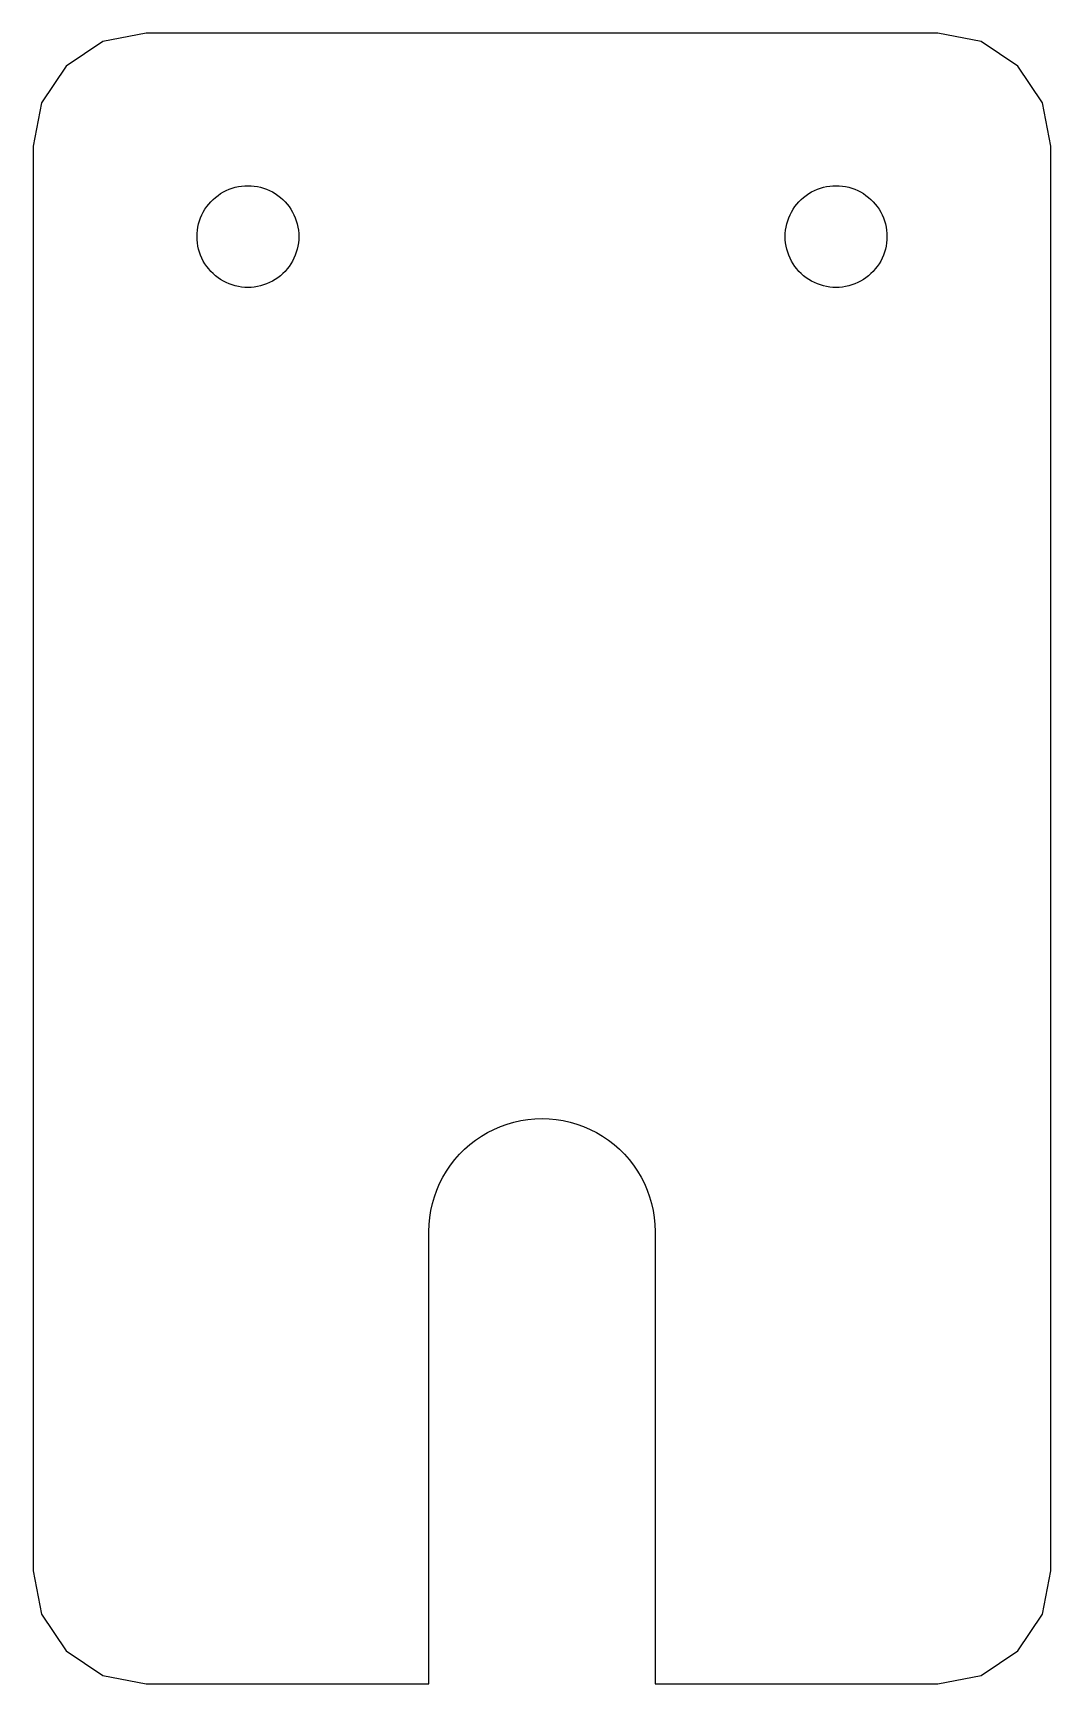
# Model space of a CAD drawing. Header units: metres. Extents: x -22.5 to 22.5, y -36.5 to 36.5.
import ezdxf

# ---------------------------------------------------------------- set-up
doc = ezdxf.new("R2010")
doc.units = ezdxf.units.M

msp = doc.modelspace()

# ---------------------------------------------------------------- linework, layer by layer
for p, q in [((-17.5, 36.5), (-19.4134, 36.1194)), ((17.5, 36.5), (-17.5, 36.5)), ((19.4134, 36.1194), (17.5, 36.5)), ((-19.4134, 36.1194), (-21.0355, 35.0355)), ((21.0355, 35.0355), (19.4134, 36.1194)), ((-21.0355, 35.0355), (-22.1194, 33.4134)), ((22.1194, 33.4134), (21.0355, 35.0355)), ((-22.1194, 33.4134), (-22.5, 31.5)), ((22.5, 31.5), (22.1194, 33.4134)), ((-22.5, 31.5), (-22.5, -31.5)), ((22.5, -31.5), (22.5, 31.5)), ((-14.5402, 29.1402), (-14.4342, 29.2336)), ((-14.4342, 29.2336), (-14.3225, 29.3203)), ((-14.3225, 29.3203), (-14.2056, 29.3997)), ((-14.2056, 29.3997), (-14.0839, 29.4717)), ((-14.0839, 29.4717), (-13.958, 29.5359)), ((-13.958, 29.5359), (-13.8283, 29.592)), ((-13.8283, 29.592), (-13.6953, 29.6399)), ((-13.6953, 29.6399), (-13.5595, 29.6793)), ((-13.5595, 29.6793), (-13.4216, 29.7101)), ((-13.4216, 29.7101), (-13.282, 29.7323)), ((-13.282, 29.7323), (-13.1413, 29.7456)), ((-13.1413, 29.7456), (-13, 29.75)), ((-13, 29.75), (-12.8587, 29.7456)), ((-12.8587, 29.7456), (-12.718, 29.7323)), ((-12.718, 29.7323), (-12.5784, 29.7101)), ((-12.5784, 29.7101), (-12.4404, 29.6793)), ((-12.4404, 29.6793), (-12.3047, 29.6399)), ((-12.3047, 29.6399), (-12.1717, 29.592)), ((-12.1717, 29.592), (-12.042, 29.5359)), ((-12.042, 29.5359), (-11.916, 29.4717)), ((-11.916, 29.4717), (-11.7944, 29.3997)), ((-11.7944, 29.3997), (-11.6775, 29.3203)), ((-11.6775, 29.3203), (-11.5658, 29.2336)), ((-11.5658, 29.2336), (-11.4598, 29.1402)), ((11.4598, 29.1402), (11.5658, 29.2336)), ((11.5658, 29.2336), (11.6775, 29.3203)), ((11.6775, 29.3203), (11.7944, 29.3997)), ((11.7944, 29.3997), (11.916, 29.4717)), ((11.916, 29.4717), (12.042, 29.5359)), ((12.042, 29.5359), (12.1717, 29.592)), ((12.1717, 29.592), (12.3047, 29.6399)), ((12.3047, 29.6399), (12.4404, 29.6793)), ((12.4404, 29.6793), (12.5784, 29.7101)), ((12.5784, 29.7101), (12.718, 29.7323)), ((12.718, 29.7323), (12.8587, 29.7456)), ((12.8587, 29.7456), (13, 29.75)), ((13, 29.75), (13.1413, 29.7456)), ((13.1413, 29.7456), (13.282, 29.7323)), ((13.282, 29.7323), (13.4216, 29.7101)), ((13.4216, 29.7101), (13.5595, 29.6793)), ((13.5595, 29.6793), (13.6953, 29.6399)), ((13.6953, 29.6399), (13.8283, 29.592)), ((13.8283, 29.592), (13.958, 29.5359)), ((13.958, 29.5359), (14.0839, 29.4717)), ((14.0839, 29.4717), (14.2056, 29.3997)), ((14.2056, 29.3997), (14.3225, 29.3203)), ((14.3225, 29.3203), (14.4342, 29.2336)), ((14.4342, 29.2336), (14.5402, 29.1402)), ((-15.0359, 28.458), (-14.9717, 28.5839)), ((-14.9717, 28.5839), (-14.8997, 28.7056)), ((-14.8997, 28.7056), (-14.8203, 28.8225)), ((-14.8203, 28.8225), (-14.7336, 28.9342)), ((-14.7336, 28.9342), (-14.6402, 29.0402)), ((-14.6402, 29.0402), (-14.5402, 29.1402)), ((-11.4598, 29.1402), (-11.3598, 29.0402)), ((-11.3598, 29.0402), (-11.2663, 28.9342)), ((-11.2663, 28.9342), (-11.1797, 28.8225)), ((-11.1797, 28.8225), (-11.1003, 28.7056)), ((-11.1003, 28.7056), (-11.0283, 28.5839)), ((-11.0283, 28.5839), (-10.9641, 28.458)), ((10.9641, 28.458), (11.0283, 28.5839)), ((11.0283, 28.5839), (11.1003, 28.7056)), ((11.1003, 28.7056), (11.1797, 28.8225)), ((11.1797, 28.8225), (11.2663, 28.9342)), ((11.2663, 28.9342), (11.3598, 29.0402)), ((11.3598, 29.0402), (11.4598, 29.1402)), ((14.5402, 29.1402), (14.6402, 29.0402)), ((14.6402, 29.0402), (14.7336, 28.9342)), ((14.7336, 28.9342), (14.8203, 28.8225)), ((14.8203, 28.8225), (14.8997, 28.7056)), ((14.8997, 28.7056), (14.9717, 28.5839)), ((14.9717, 28.5839), (15.0359, 28.458)), ((-15.2456, 27.6413), (-15.2323, 27.782)), ((-15.2323, 27.782), (-15.2101, 27.9216)), ((-15.2101, 27.9216), (-15.1793, 28.0595)), ((-15.1793, 28.0595), (-15.1399, 28.1953)), ((-15.1399, 28.1953), (-15.092, 28.3283)), ((-15.092, 28.3283), (-15.0359, 28.458)), ((-10.9641, 28.458), (-10.908, 28.3283)), ((-10.908, 28.3283), (-10.8601, 28.1953)), ((-10.8601, 28.1953), (-10.8207, 28.0595)), ((-10.8207, 28.0595), (-10.7898, 27.9216)), ((-10.7898, 27.9216), (-10.7677, 27.782)), ((-10.7677, 27.782), (-10.7544, 27.6413)), ((10.7544, 27.6413), (10.7677, 27.782)), ((10.7677, 27.782), (10.7898, 27.9216)), ((10.7898, 27.9216), (10.8207, 28.0595)), ((10.8207, 28.0595), (10.8601, 28.1953)), ((10.8601, 28.1953), (10.908, 28.3283)), ((10.908, 28.3283), (10.9641, 28.458)), ((15.0359, 28.458), (15.092, 28.3283)), ((15.092, 28.3283), (15.1399, 28.1953)), ((15.1399, 28.1953), (15.1793, 28.0595)), ((15.1793, 28.0595), (15.2101, 27.9216)), ((15.2101, 27.9216), (15.2323, 27.782)), ((15.2323, 27.782), (15.2456, 27.6413)), ((-15.25, 27.5), (-15.2456, 27.6413)), ((-15.2456, 27.3587), (-15.25, 27.5)), ((-15.2323, 27.218), (-15.2456, 27.3587)), ((-15.2101, 27.0784), (-15.2323, 27.218)), ((-15.1793, 26.9404), (-15.2101, 27.0784)), ((-10.7898, 27.0784), (-10.8207, 26.9404)), ((-10.7677, 27.218), (-10.7898, 27.0784)), ((-10.7544, 27.3587), (-10.7677, 27.218)), ((-10.7544, 27.6413), (-10.75, 27.5)), ((-10.75, 27.5), (-10.7544, 27.3587)), ((10.75, 27.5), (10.7544, 27.6413)), ((10.7544, 27.3587), (10.75, 27.5)), ((10.7677, 27.218), (10.7544, 27.3587)), ((10.7898, 27.0784), (10.7677, 27.218)), ((10.8207, 26.9404), (10.7898, 27.0784)), ((15.2101, 27.0784), (15.1793, 26.9404)), ((15.2323, 27.218), (15.2101, 27.0784)), ((15.2456, 27.3587), (15.2323, 27.218)), ((15.2456, 27.6413), (15.25, 27.5)), ((15.25, 27.5), (15.2456, 27.3587)), ((-15.1399, 26.8047), (-15.1793, 26.9404)), ((-15.092, 26.6717), (-15.1399, 26.8047)), ((-15.0359, 26.542), (-15.092, 26.6717)), ((-14.9717, 26.416), (-15.0359, 26.542)), ((-14.8997, 26.2944), (-14.9717, 26.416)), ((-14.8203, 26.1775), (-14.8997, 26.2944)), ((-11.1003, 26.2944), (-11.1797, 26.1775)), ((-11.0283, 26.416), (-11.1003, 26.2944)), ((-10.9641, 26.542), (-11.0283, 26.416)), ((-10.908, 26.6717), (-10.9641, 26.542)), ((-10.8601, 26.8047), (-10.908, 26.6717)), ((-10.8207, 26.9404), (-10.8601, 26.8047)), ((10.8601, 26.8047), (10.8207, 26.9404)), ((10.908, 26.6717), (10.8601, 26.8047)), ((10.9641, 26.542), (10.908, 26.6717)), ((11.0283, 26.416), (10.9641, 26.542)), ((11.1003, 26.2944), (11.0283, 26.416)), ((11.1797, 26.1775), (11.1003, 26.2944)), ((14.8997, 26.2944), (14.8203, 26.1775)), ((14.9717, 26.416), (14.8997, 26.2944)), ((15.0359, 26.542), (14.9717, 26.416)), ((15.092, 26.6717), (15.0359, 26.542)), ((15.1399, 26.8047), (15.092, 26.6717)), ((15.1793, 26.9404), (15.1399, 26.8047)), ((-14.7336, 26.0658), (-14.8203, 26.1775)), ((-14.6402, 25.9598), (-14.7336, 26.0658)), ((-14.5402, 25.8598), (-14.6402, 25.9598)), ((-14.4342, 25.7663), (-14.5402, 25.8598)), ((-14.3225, 25.6797), (-14.4342, 25.7663)), ((-14.2056, 25.6003), (-14.3225, 25.6797)), ((-14.0839, 25.5283), (-14.2056, 25.6003)), ((-11.7944, 25.6003), (-11.916, 25.5283)), ((-11.6775, 25.6797), (-11.7944, 25.6003)), ((-11.5658, 25.7663), (-11.6775, 25.6797)), ((-11.4598, 25.8598), (-11.5658, 25.7663)), ((-11.3598, 25.9598), (-11.4598, 25.8598)), ((-11.2663, 26.0658), (-11.3598, 25.9598)), ((-11.1797, 26.1775), (-11.2663, 26.0658)), ((11.2663, 26.0658), (11.1797, 26.1775)), ((11.3598, 25.9598), (11.2663, 26.0658)), ((11.4598, 25.8598), (11.3598, 25.9598)), ((11.5658, 25.7663), (11.4598, 25.8598)), ((11.6775, 25.6797), (11.5658, 25.7663)), ((11.7944, 25.6003), (11.6775, 25.6797)), ((11.916, 25.5283), (11.7944, 25.6003)), ((14.2056, 25.6003), (14.0839, 25.5283)), ((14.3225, 25.6797), (14.2056, 25.6003)), ((14.4342, 25.7663), (14.3225, 25.6797)), ((14.5402, 25.8598), (14.4342, 25.7663)), ((14.6402, 25.9598), (14.5402, 25.8598)), ((14.7336, 26.0658), (14.6402, 25.9598)), ((14.8203, 26.1775), (14.7336, 26.0658)), ((-13.958, 25.4641), (-14.0839, 25.5283)), ((-13.8283, 25.408), (-13.958, 25.4641)), ((-13.6953, 25.3601), (-13.8283, 25.408)), ((-13.5595, 25.3207), (-13.6953, 25.3601)), ((-13.4216, 25.2898), (-13.5595, 25.3207)), ((-13.282, 25.2677), (-13.4216, 25.2898)), ((-13.1413, 25.2544), (-13.282, 25.2677)), ((-13, 25.25), (-13.1413, 25.2544)), ((-12.8587, 25.2544), (-13, 25.25)), ((-12.718, 25.2677), (-12.8587, 25.2544)), ((-12.5784, 25.2898), (-12.718, 25.2677)), ((-12.4404, 25.3207), (-12.5784, 25.2898)), ((-12.3047, 25.3601), (-12.4404, 25.3207)), ((-12.1717, 25.408), (-12.3047, 25.3601)), ((-12.042, 25.4641), (-12.1717, 25.408)), ((-11.916, 25.5283), (-12.042, 25.4641)), ((12.042, 25.4641), (11.916, 25.5283)), ((12.1717, 25.408), (12.042, 25.4641)), ((12.3047, 25.3601), (12.1717, 25.408)), ((12.4404, 25.3207), (12.3047, 25.3601)), ((12.5784, 25.2898), (12.4404, 25.3207)), ((12.718, 25.2677), (12.5784, 25.2898)), ((12.8587, 25.2544), (12.718, 25.2677)), ((13, 25.25), (12.8587, 25.2544)), ((13.1413, 25.2544), (13, 25.25)), ((13.282, 25.2677), (13.1413, 25.2544)), ((13.4216, 25.2898), (13.282, 25.2677)), ((13.5595, 25.3207), (13.4216, 25.2898)), ((13.6953, 25.3601), (13.5595, 25.3207)), ((13.8283, 25.408), (13.6953, 25.3601)), ((13.958, 25.4641), (13.8283, 25.408)), ((14.0839, 25.5283), (13.958, 25.4641)), ((-1.54507, -11.7447), (-1.24344, -11.6571)), ((-1.24344, -11.6571), (-0.9369, -11.5886)), ((-0.9369, -11.5886), (-0.62666, -11.5394)), ((-0.62666, -11.5394), (-0.31395, -11.5099)), ((-0.31395, -11.5099), (0, -11.5)), ((0, -11.5), (0.31395, -11.5099)), ((0.31395, -11.5099), (0.62666, -11.5394)), ((0.62666, -11.5394), (0.9369, -11.5886)), ((0.9369, -11.5886), (1.24344, -11.6571)), ((1.24344, -11.6571), (1.54507, -11.7447)), ((-2.93892, -12.4549), (-2.67912, -12.2784)), ((-2.67912, -12.2784), (-2.40877, -12.1185)), ((-2.40877, -12.1185), (-2.12889, -11.9759)), ((-2.12889, -11.9759), (-1.84062, -11.8511)), ((-1.84062, -11.8511), (-1.54507, -11.7447)), ((1.54507, -11.7447), (1.84062, -11.8511)), ((1.84062, -11.8511), (2.12889, -11.9759)), ((2.12889, -11.9759), (2.40877, -12.1185)), ((2.40877, -12.1185), (2.67912, -12.2784)), ((2.67912, -12.2784), (2.93892, -12.4549)), ((-3.85255, -13.3129), (-3.64484, -13.0773)), ((-3.64484, -13.0773), (-3.42273, -12.8551)), ((-3.42273, -12.8551), (-3.18712, -12.6474)), ((-3.18712, -12.6474), (-2.93892, -12.4549)), ((2.93892, -12.4549), (3.18712, -12.6474)), ((3.18712, -12.6474), (3.42273, -12.8551)), ((3.42273, -12.8551), (3.64484, -13.0773)), ((3.64484, -13.0773), (3.85255, -13.3129)), ((-4.38153, -14.0912), (-4.22163, -13.8209)), ((-4.22163, -13.8209), (-4.04507, -13.5611)), ((-4.04507, -13.5611), (-3.85255, -13.3129)), ((3.85255, -13.3129), (4.04507, -13.5611)), ((4.04507, -13.5611), (4.22163, -13.8209)), ((4.22163, -13.8209), (4.38153, -14.0912)), ((-4.64888, -14.6594), (-4.52412, -14.3711)), ((-4.52412, -14.3711), (-4.38153, -14.0912)), ((4.38153, -14.0912), (4.52412, -14.3711)), ((4.52412, -14.3711), (4.64888, -14.6594)), ((-4.91142, -15.5631), (-4.84291, -15.2565)), ((-4.84291, -15.2565), (-4.75528, -14.9549)), ((-4.75528, -14.9549), (-4.64888, -14.6594)), ((4.64888, -14.6594), (4.75528, -14.9549)), ((4.75528, -14.9549), (4.84291, -15.2565)), ((4.84291, -15.2565), (4.91142, -15.5631)), ((-4.99013, -16.186), (-4.96057, -15.8733)), ((-4.96057, -15.8733), (-4.91142, -15.5631)), ((4.91142, -15.5631), (4.96057, -15.8733)), ((4.96057, -15.8733), (4.99013, -16.186)), ((-5, -16.5), (-4.99013, -16.186)), ((-5, -36.5), (-5, -16.5)), ((4.99013, -16.186), (5, -16.5)), ((5, -16.5), (5, -36.5)), ((-22.5, -31.5), (-22.1194, -33.4134)), ((22.1194, -33.4134), (22.5, -31.5)), ((-22.1194, -33.4134), (-21.0355, -35.0355)), ((21.0355, -35.0355), (22.1194, -33.4134)), ((-21.0355, -35.0355), (-19.4134, -36.1194)), ((19.4134, -36.1194), (21.0355, -35.0355)), ((-19.4134, -36.1194), (-17.5, -36.5)), ((-17.5, -36.5), (-5, -36.5)), ((5, -36.5), (17.5, -36.5)), ((17.5, -36.5), (19.4134, -36.1194))]:
    msp.add_line(p, q)

doc.saveas('drawing.dxf')
